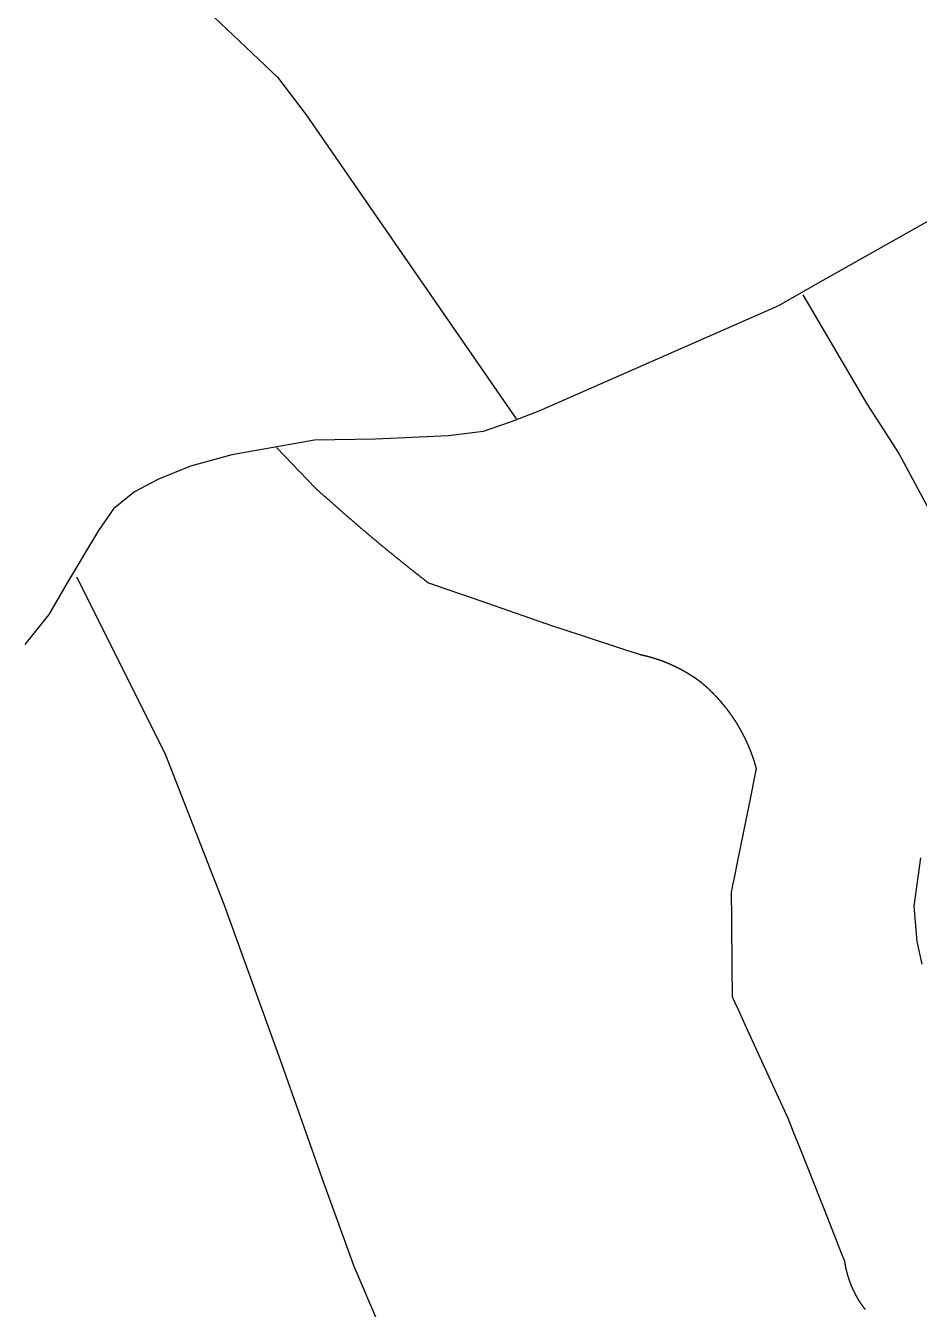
# Model space of a CAD drawing. Header units: millimetres. Extents: x 341926 to 344122, y 7366456 to 7369032.
# Drawn here: x 343120 to 343511, y 7366922 to 7367485 of the extents above; entities that cross this region are included whole.
import ezdxf

# ---------------------------------------------------------------- set-up
doc = ezdxf.new("R2010")
doc.units = ezdxf.units.MM
for name, color, linetype in [('AVENIDA FRANCISCO FINCO - 29_12_20 - V16', 7, 'Continuous'), ('RUA FRANCISCO BERNARDELO - 29_12_20 - V20', 7, 'Continuous'), ('RUA MARIO PAUO  AUTUORI - 29_12_20 - V09', 7, 'Continuous'), ('RUA PADRE BENTO DIAS PACHÊCO - 29_12_20 - V19', 7, 'Continuous'), ('RUA ROSA INEZ BRUNI PINCHIARO - 29_12_20 - V10', 7, 'Continuous')]:
    doc.layers.add(name, color=color, linetype=linetype)

msp = doc.modelspace()

# ---------------------------------------------------------------- linework, layer by layer
at = {"layer": 'AVENIDA FRANCISCO FINCO - 29_12_20 - V16'}
msp.add_lwpolyline([(343682.81, 7367468.39), (343597.49, 7367441), (343553.59, 7367421.07), (343466.28, 7367371.82), (343449.14, 7367362.14), (343344.27, 7367315.88), (343331.78, 7367311.09), (343319.89, 7367307.07), (343304.7, 7367305.06), (343272.73, 7367303.63), (343246.01, 7367303.21), (343209.89, 7367296.79), (343191.81, 7367291.79), (343177.44, 7367285.94), (343167.25, 7367280.6), (343158, 7367273.13), (343151.43, 7367263.61), (343137.76, 7367240.69), (343129.78, 7367226.79), (343119.25, 7367213.66)], dxfattribs=at)
at = {"layer": 'RUA FRANCISCO BERNARDELO - 29_12_20 - V20'}
msp.add_lwpolyline([(343127.34, 7367577.15), (343154.75, 7367551.8), (343162.65, 7367540.83), (343169.03, 7367529.98), (343177.7, 7367516.5), (343182.83, 7367509.73), (343193.79, 7367496.59), (343229.85, 7367462.23), (343242.42, 7367445.79), (343334.32, 7367312.54)], dxfattribs=at)
at = {"layer": 'RUA MARIO PAUO  AUTUORI - 29_12_20 - V09'}
msp.add_lwpolyline([(343229.39, 7367300), (343246.36, 7367282.41), (343246.62, 7367282.13), (343246.69, 7367282.06), (343246.72, 7367282.03), (343246.74, 7367282.01), (343246.74, 7367282.01), (343246.74, 7367282.01), (343246.74, 7367282.01), (343246.75, 7367282), (343246.76, 7367282), (343246.83, 7367281.93), (343246.97, 7367281.8), (343247.12, 7367281.66), (343247.27, 7367281.53), (343247.41, 7367281.4), (343247.56, 7367281.27), (343247.71, 7367281.13), (343247.85, 7367281), (343248, 7367280.87), (343248.14, 7367280.74), (343248.29, 7367280.61), (343248.44, 7367280.47), (343248.58, 7367280.34), (343248.73, 7367280.21), (343248.87, 7367280.08), (343249.02, 7367279.94), (343249.17, 7367279.81), (343249.31, 7367279.68), (343249.46, 7367279.55), (343249.61, 7367279.42), (343249.75, 7367279.28), (343249.9, 7367279.15), (343250.05, 7367279.02), (343250.19, 7367278.89), (343250.34, 7367278.76), (343250.49, 7367278.63), (343250.63, 7367278.49), (343250.78, 7367278.36), (343250.93, 7367278.23), (343251.07, 7367278.1), (343251.22, 7367277.97), (343251.37, 7367277.84), (343251.51, 7367277.7), (343251.66, 7367277.57), (343251.81, 7367277.44), (343251.96, 7367277.31), (343252.1, 7367277.18), (343252.25, 7367277.05), (343252.4, 7367276.92), (343252.54, 7367276.79), (343252.69, 7367276.65), (343252.84, 7367276.52), (343252.99, 7367276.39), (343253.13, 7367276.26), (343253.28, 7367276.13), (343253.43, 7367276), (343253.58, 7367275.87), (343253.72, 7367275.74), (343253.87, 7367275.61), (343254.02, 7367275.48), (343254.16, 7367275.34), (343254.31, 7367275.21), (343254.46, 7367275.08), (343254.61, 7367274.95), (343254.76, 7367274.82), (343254.9, 7367274.69), (343255.05, 7367274.56), (343255.2, 7367274.43), (343255.35, 7367274.3), (343255.49, 7367274.17), (343255.64, 7367274.04), (343255.79, 7367273.91), (343255.94, 7367273.78), (343256.09, 7367273.65), (343256.23, 7367273.52), (343256.38, 7367273.39), (343256.53, 7367273.26), (343256.68, 7367273.12), (343256.83, 7367272.99), (343256.97, 7367272.86), (343257.12, 7367272.73), (343257.27, 7367272.6), (343257.42, 7367272.47), (343257.57, 7367272.34), (343257.71, 7367272.21), (343257.86, 7367272.08), (343258.01, 7367271.95), (343258.16, 7367271.82), (343258.31, 7367271.69), (343258.46, 7367271.56), (343258.6, 7367271.43), (343258.75, 7367271.3), (343258.9, 7367271.18), (343259.05, 7367271.05), (343259.2, 7367270.92), (343259.35, 7367270.79), (343259.5, 7367270.66), (343259.64, 7367270.53), (343259.79, 7367270.4), (343259.94, 7367270.27), (343260.09, 7367270.14), (343260.24, 7367270.01), (343260.39, 7367269.88), (343260.54, 7367269.75), (343260.69, 7367269.62), (343260.84, 7367269.49), (343260.98, 7367269.36), (343261.13, 7367269.23), (343261.28, 7367269.1), (343261.43, 7367268.98), (343261.58, 7367268.85), (343261.73, 7367268.72), (343261.88, 7367268.59), (343262.03, 7367268.46), (343262.18, 7367268.33), (343262.33, 7367268.2), (343262.48, 7367268.07), (343262.62, 7367267.94), (343262.77, 7367267.81), (343262.92, 7367267.69), (343263.07, 7367267.56), (343263.22, 7367267.43), (343263.37, 7367267.3), (343263.52, 7367267.17), (343263.67, 7367267.04), (343263.82, 7367266.91), (343263.97, 7367266.79), (343264.12, 7367266.66), (343264.27, 7367266.53), (343264.42, 7367266.4), (343264.57, 7367266.27), (343264.72, 7367266.14), (343264.87, 7367266.01), (343265.02, 7367265.89), (343265.17, 7367265.76), (343265.32, 7367265.63), (343265.47, 7367265.5), (343265.62, 7367265.37), (343265.77, 7367265.25), (343265.92, 7367265.12), (343266.07, 7367264.99), (343266.22, 7367264.86), (343266.37, 7367264.73), (343266.52, 7367264.61), (343266.67, 7367264.48), (343266.82, 7367264.35), (343266.97, 7367264.22), (343267.12, 7367264.09), (343267.27, 7367263.97), (343267.42, 7367263.84), (343267.57, 7367263.71), (343267.72, 7367263.58), (343267.87, 7367263.46), (343268.02, 7367263.33), (343268.17, 7367263.2), (343268.32, 7367263.07), (343268.47, 7367262.95), (343268.62, 7367262.82), (343268.77, 7367262.69), (343268.92, 7367262.56), (343269.07, 7367262.44), (343269.22, 7367262.31), (343269.37, 7367262.18), (343269.53, 7367262.05), (343269.68, 7367261.93), (343269.83, 7367261.8), (343269.98, 7367261.67), (343270.13, 7367261.55), (343270.28, 7367261.42), (343270.43, 7367261.29), (343270.58, 7367261.16), (343270.73, 7367261.04), (343270.88, 7367260.91), (343271.03, 7367260.78), (343271.18, 7367260.66), (343271.34, 7367260.53), (343271.49, 7367260.4), (343271.64, 7367260.28), (343271.79, 7367260.15), (343271.94, 7367260.02), (343272.09, 7367259.9), (343272.24, 7367259.77), (343272.39, 7367259.64), (343272.55, 7367259.52), (343272.7, 7367259.39), (343272.85, 7367259.26), (343273, 7367259.14), (343273.15, 7367259.01), (343273.3, 7367258.89), (343273.45, 7367258.76), (343273.61, 7367258.63), (343273.76, 7367258.51), (343273.91, 7367258.38), (343274.06, 7367258.25), (343274.21, 7367258.13), (343274.36, 7367258), (343274.52, 7367257.88), (343274.67, 7367257.75), (343274.82, 7367257.62), (343274.97, 7367257.5), (343275.12, 7367257.37), (343275.27, 7367257.25), (343275.43, 7367257.12), (343275.58, 7367257), (343275.73, 7367256.87), (343275.88, 7367256.74), (343276.03, 7367256.62), (343276.19, 7367256.49), (343276.34, 7367256.37), (343276.49, 7367256.24), (343276.64, 7367256.12), (343276.79, 7367255.99), (343276.95, 7367255.87), (343277.1, 7367255.74), (343277.25, 7367255.61), (343277.4, 7367255.49), (343277.56, 7367255.36), (343277.71, 7367255.24), (343277.86, 7367255.11), (343278.01, 7367254.99), (343278.16, 7367254.86), (343278.32, 7367254.74), (343278.47, 7367254.61), (343278.62, 7367254.49), (343278.77, 7367254.36), (343278.93, 7367254.24), (343279.08, 7367254.11), (343279.23, 7367253.99), (343279.39, 7367253.86), (343279.54, 7367253.74), (343279.69, 7367253.61), (343279.84, 7367253.49), (343280, 7367253.36), (343280.15, 7367253.24), (343280.3, 7367253.11), (343280.45, 7367252.99), (343280.61, 7367252.87), (343280.76, 7367252.74), (343280.91, 7367252.62), (343281.07, 7367252.49), (343281.22, 7367252.37), (343281.37, 7367252.24), (343281.53, 7367252.12), (343281.68, 7367251.99), (343281.83, 7367251.87), (343281.98, 7367251.75), (343282.14, 7367251.62), (343282.29, 7367251.5), (343282.44, 7367251.37), (343282.6, 7367251.25), (343282.75, 7367251.13), (343282.9, 7367251), (343283.06, 7367250.88), (343283.21, 7367250.75), (343283.36, 7367250.63), (343283.52, 7367250.51), (343283.67, 7367250.38), (343283.82, 7367250.26), (343283.98, 7367250.13), (343284.13, 7367250.01), (343284.29, 7367249.89), (343284.44, 7367249.76), (343284.59, 7367249.64), (343284.75, 7367249.52), (343284.9, 7367249.39), (343285.05, 7367249.27), (343285.21, 7367249.15), (343285.36, 7367249.02), (343285.52, 7367248.9), (343285.67, 7367248.78), (343285.82, 7367248.65), (343285.98, 7367248.53), (343286.13, 7367248.41), (343286.28, 7367248.28), (343286.44, 7367248.16), (343286.59, 7367248.04), (343286.75, 7367247.91), (343286.9, 7367247.79), (343287.06, 7367247.67), (343287.21, 7367247.54), (343287.36, 7367247.42), (343287.52, 7367247.3), (343287.67, 7367247.18), (343287.83, 7367247.05), (343287.98, 7367246.93), (343288.13, 7367246.81), (343288.29, 7367246.68), (343288.44, 7367246.56), (343288.6, 7367246.44), (343288.75, 7367246.32), (343288.91, 7367246.19), (343289.06, 7367246.07), (343289.22, 7367245.95), (343289.37, 7367245.83), (343289.52, 7367245.7), (343289.68, 7367245.58), (343289.83, 7367245.46), (343289.99, 7367245.34), (343290.14, 7367245.22), (343290.3, 7367245.09), (343290.45, 7367244.97), (343290.61, 7367244.85), (343290.76, 7367244.73), (343290.92, 7367244.6), (343291.07, 7367244.48), (343291.23, 7367244.36), (343291.38, 7367244.24), (343291.54, 7367244.12), (343291.69, 7367243.99), (343291.85, 7367243.87), (343292, 7367243.75), (343292.16, 7367243.63), (343292.31, 7367243.51), (343292.47, 7367243.39), (343292.62, 7367243.26), (343292.78, 7367243.14), (343292.93, 7367243.02), (343293.09, 7367242.9), (343293.24, 7367242.78), (343293.4, 7367242.66), (343293.55, 7367242.53), (343293.71, 7367242.41), (343293.86, 7367242.29), (343294.02, 7367242.17), (343294.18, 7367242.05), (343294.33, 7367241.93), (343294.49, 7367241.81), (343294.64, 7367241.69), (343294.8, 7367241.56), (343294.95, 7367241.44), (343295.11, 7367241.32), (343295.26, 7367241.2), (343295.42, 7367241.08), (343295.58, 7367240.96), (343295.73, 7367240.84), (343295.75, 7367240.82), (343295.76, 7367240.82), (343295.76, 7367240.82), (343295.76, 7367240.82), (343295.77, 7367240.81), (343295.78, 7367240.81), (343295.83, 7367240.79), (343295.93, 7367240.76), (343296.12, 7367240.69), (343296.89, 7367240.42), (343303.08, 7367238.27), (343315.47, 7367233.96), (343340.23, 7367225.35), (343343.33, 7367224.27), (343344.88, 7367223.73), (343345.65, 7367223.46), (343346.04, 7367223.33), (343346.23, 7367223.26), (343346.33, 7367223.23), (343346.37, 7367223.21), (343346.4, 7367223.2), (343346.41, 7367223.2), (343346.42, 7367223.19), (343346.42, 7367223.19), (343346.42, 7367223.19), (343346.42, 7367223.19), (343346.42, 7367223.19), (343351.6, 7367221.49), (343361.97, 7367218.09), (343382.69, 7367211.29), (343387.87, 7367209.59), (343388.52, 7367209.38), (343388.68, 7367209.33), (343388.76, 7367209.3), (343388.8, 7367209.29), (343388.81, 7367209.28), (343388.82, 7367209.28), (343388.82, 7367209.28), (343388.82, 7367209.28), (343388.82, 7367209.28), (343388.83, 7367209.28), (343388.86, 7367209.27), (343388.92, 7367209.26), (343388.98, 7367209.25), (343389.05, 7367209.23), (343389.11, 7367209.22), (343389.17, 7367209.21), (343389.23, 7367209.19), (343389.29, 7367209.18), (343389.35, 7367209.17), (343389.41, 7367209.15), (343389.47, 7367209.14), (343389.54, 7367209.13), (343389.6, 7367209.11), (343389.66, 7367209.1), (343389.72, 7367209.09), (343389.78, 7367209.07), (343389.84, 7367209.06), (343389.9, 7367209.04), (343389.97, 7367209.03), (343390.03, 7367209.02), (343390.09, 7367209), (343390.15, 7367208.99), (343390.21, 7367208.97), (343390.27, 7367208.96), (343390.33, 7367208.95), (343390.39, 7367208.93), (343390.46, 7367208.92), (343390.52, 7367208.9), (343390.58, 7367208.89), (343390.64, 7367208.87), (343390.7, 7367208.86), (343390.76, 7367208.84), (343390.82, 7367208.83), (343390.88, 7367208.81), (343390.94, 7367208.8), (343391.01, 7367208.78), (343391.07, 7367208.77), (343391.13, 7367208.75), (343391.19, 7367208.74), (343391.25, 7367208.72), (343391.31, 7367208.71), (343391.37, 7367208.69), (343391.43, 7367208.68), (343391.49, 7367208.66), (343391.56, 7367208.65), (343391.62, 7367208.63), (343391.68, 7367208.62), (343391.74, 7367208.6), (343391.8, 7367208.58), (343391.86, 7367208.57), (343391.92, 7367208.55), (343391.98, 7367208.54), (343392.04, 7367208.52), (343392.11, 7367208.5), (343392.17, 7367208.49), (343392.23, 7367208.47), (343392.29, 7367208.46), (343392.35, 7367208.44), (343392.41, 7367208.42), (343392.47, 7367208.41), (343392.53, 7367208.39), (343392.59, 7367208.37), (343392.65, 7367208.36), (343392.71, 7367208.34), (343392.78, 7367208.32), (343392.84, 7367208.31), (343392.9, 7367208.29), (343392.96, 7367208.27), (343393.02, 7367208.26), (343393.08, 7367208.24), (343393.14, 7367208.22), (343393.2, 7367208.21), (343393.26, 7367208.19), (343393.32, 7367208.17), (343393.38, 7367208.15), (343393.44, 7367208.14), (343393.5, 7367208.12), (343393.57, 7367208.1), (343393.63, 7367208.08), (343393.69, 7367208.07), (343393.75, 7367208.05), (343393.81, 7367208.03), (343393.87, 7367208.01), (343393.93, 7367208), (343393.99, 7367207.98), (343394.05, 7367207.96), (343394.11, 7367207.94), (343394.17, 7367207.92), (343394.23, 7367207.91), (343394.29, 7367207.89), (343394.35, 7367207.87), (343394.41, 7367207.85), (343394.47, 7367207.83), (343394.54, 7367207.81), (343394.6, 7367207.8), (343394.66, 7367207.78), (343394.72, 7367207.76), (343394.78, 7367207.74), (343394.84, 7367207.72), (343394.9, 7367207.7), (343394.96, 7367207.68), (343395.02, 7367207.66), (343395.08, 7367207.65), (343395.14, 7367207.63), (343395.2, 7367207.61), (343395.26, 7367207.59), (343395.32, 7367207.57), (343395.38, 7367207.55), (343395.44, 7367207.53), (343395.5, 7367207.51), (343395.56, 7367207.49), (343395.62, 7367207.47), (343395.68, 7367207.45), (343395.74, 7367207.43), (343395.8, 7367207.41), (343395.86, 7367207.39), (343395.92, 7367207.37), (343395.98, 7367207.35), (343396.04, 7367207.33), (343396.1, 7367207.31), (343396.16, 7367207.29), (343396.22, 7367207.27), (343396.28, 7367207.25), (343396.34, 7367207.23), (343396.4, 7367207.21), (343396.46, 7367207.19), (343396.52, 7367207.17), (343396.58, 7367207.15), (343396.64, 7367207.13), (343396.7, 7367207.11), (343396.76, 7367207.09), (343396.82, 7367207.07), (343396.88, 7367207.05), (343396.94, 7367207.03), (343397, 7367207.01), (343397.06, 7367206.99), (343397.12, 7367206.97), (343397.18, 7367206.95), (343397.24, 7367206.92), (343397.3, 7367206.9), (343397.36, 7367206.88), (343397.42, 7367206.86), (343397.48, 7367206.84), (343397.54, 7367206.82), (343397.6, 7367206.8), (343397.66, 7367206.78), (343397.72, 7367206.75), (343397.78, 7367206.73), (343397.84, 7367206.71), (343397.9, 7367206.69), (343397.96, 7367206.67), (343398.02, 7367206.65), (343398.08, 7367206.62), (343398.14, 7367206.6), (343398.2, 7367206.58), (343398.26, 7367206.56), (343398.32, 7367206.54), (343398.37, 7367206.51), (343398.43, 7367206.49), (343398.49, 7367206.47), (343398.55, 7367206.45), (343398.61, 7367206.42), (343398.67, 7367206.4), (343398.73, 7367206.38), (343398.79, 7367206.36), (343398.85, 7367206.33), (343398.91, 7367206.31), (343398.97, 7367206.29), (343399.03, 7367206.27), (343399.09, 7367206.24), (343399.15, 7367206.22), (343399.2, 7367206.2), (343399.26, 7367206.17), (343399.32, 7367206.15), (343399.38, 7367206.13), (343399.44, 7367206.1), (343399.5, 7367206.08), (343399.56, 7367206.06), (343399.62, 7367206.03), (343399.68, 7367206.01), (343399.74, 7367205.99), (343399.8, 7367205.96), (343399.85, 7367205.94), (343399.91, 7367205.92), (343399.97, 7367205.89), (343400.03, 7367205.87), (343400.09, 7367205.85), (343400.15, 7367205.82), (343400.21, 7367205.8), (343400.27, 7367205.77), (343400.33, 7367205.75), (343400.38, 7367205.73), (343400.44, 7367205.7), (343400.5, 7367205.68), (343400.56, 7367205.65), (343400.62, 7367205.63), (343400.68, 7367205.6), (343400.74, 7367205.58), (343400.79, 7367205.56), (343400.85, 7367205.53), (343400.91, 7367205.51), (343400.97, 7367205.48), (343401.03, 7367205.46), (343401.09, 7367205.43), (343401.15, 7367205.41), (343401.2, 7367205.38), (343401.26, 7367205.36), (343401.32, 7367205.33), (343401.38, 7367205.31), (343401.44, 7367205.28), (343401.5, 7367205.26), (343401.55, 7367205.23), (343401.61, 7367205.21), (343401.67, 7367205.18), (343401.73, 7367205.16), (343401.79, 7367205.13), (343401.85, 7367205.11), (343401.9, 7367205.08), (343401.96, 7367205.05), (343402.02, 7367205.03), (343402.08, 7367205), (343402.14, 7367204.98), (343402.19, 7367204.95), (343402.25, 7367204.93), (343402.31, 7367204.9), (343402.37, 7367204.87), (343402.43, 7367204.85), (343402.48, 7367204.82), (343402.54, 7367204.8), (343402.6, 7367204.77), (343402.66, 7367204.74), (343402.71, 7367204.72), (343402.77, 7367204.69), (343402.83, 7367204.66), (343402.89, 7367204.64), (343402.95, 7367204.61), (343403, 7367204.58), (343403.06, 7367204.56), (343403.12, 7367204.53), (343403.18, 7367204.5), (343403.23, 7367204.48), (343403.29, 7367204.45), (343403.35, 7367204.42), (343403.41, 7367204.4), (343403.46, 7367204.37), (343403.52, 7367204.34), (343403.58, 7367204.31), (343403.64, 7367204.29), (343403.69, 7367204.26), (343403.75, 7367204.23), (343403.81, 7367204.21), (343403.87, 7367204.18), (343403.92, 7367204.15), (343403.98, 7367204.12), (343404.04, 7367204.1), (343404.09, 7367204.07), (343404.15, 7367204.04), (343404.21, 7367204.01), (343404.27, 7367203.98), (343404.32, 7367203.96), (343404.38, 7367203.93), (343404.44, 7367203.9), (343404.49, 7367203.87), (343404.55, 7367203.84), (343404.61, 7367203.82), (343404.66, 7367203.79), (343404.72, 7367203.76), (343404.78, 7367203.73), (343404.84, 7367203.7), (343404.89, 7367203.67), (343404.95, 7367203.65), (343405.01, 7367203.62), (343405.06, 7367203.59), (343405.12, 7367203.56), (343405.18, 7367203.53), (343405.23, 7367203.5), (343405.29, 7367203.47), (343405.35, 7367203.45), (343405.4, 7367203.42), (343405.46, 7367203.39), (343405.51, 7367203.36), (343405.57, 7367203.33), (343405.63, 7367203.3), (343405.68, 7367203.27), (343405.74, 7367203.24), (343405.8, 7367203.21), (343405.85, 7367203.18), (343405.91, 7367203.15), (343405.97, 7367203.12), (343406.02, 7367203.1), (343406.08, 7367203.07), (343406.13, 7367203.04), (343406.19, 7367203.01), (343406.25, 7367202.98), (343406.3, 7367202.95), (343406.36, 7367202.92), (343406.41, 7367202.89), (343406.47, 7367202.86), (343406.53, 7367202.83), (343406.58, 7367202.8), (343406.64, 7367202.77), (343406.69, 7367202.74), (343406.75, 7367202.71), (343406.81, 7367202.68), (343406.86, 7367202.65), (343406.92, 7367202.62), (343406.97, 7367202.59), (343407.03, 7367202.56), (343407.08, 7367202.52), (343407.14, 7367202.49), (343407.19, 7367202.46), (343407.25, 7367202.43), (343407.31, 7367202.4), (343407.36, 7367202.37), (343407.42, 7367202.34), (343407.47, 7367202.31), (343407.53, 7367202.28), (343407.58, 7367202.25), (343407.64, 7367202.22), (343407.69, 7367202.19), (343407.75, 7367202.15), (343407.8, 7367202.12), (343407.86, 7367202.09), (343407.91, 7367202.06), (343407.97, 7367202.03), (343408.02, 7367202), (343408.08, 7367201.97), (343408.13, 7367201.94), (343408.19, 7367201.9), (343408.24, 7367201.87), (343408.3, 7367201.84), (343408.35, 7367201.81), (343408.41, 7367201.78), (343408.46, 7367201.75), (343408.52, 7367201.71), (343408.57, 7367201.68), (343408.63, 7367201.65), (343408.68, 7367201.62), (343408.74, 7367201.59), (343408.79, 7367201.55), (343408.85, 7367201.52), (343408.9, 7367201.49), (343408.96, 7367201.46), (343409.01, 7367201.43), (343409.07, 7367201.39), (343409.12, 7367201.36), (343409.17, 7367201.33), (343409.23, 7367201.3), (343409.28, 7367201.26), (343409.34, 7367201.23), (343409.39, 7367201.2), (343409.45, 7367201.17), (343409.5, 7367201.13), (343409.55, 7367201.1), (343409.61, 7367201.07), (343409.66, 7367201.03), (343409.72, 7367201), (343409.77, 7367200.97), (343409.82, 7367200.93), (343409.88, 7367200.9), (343409.93, 7367200.87), (343409.99, 7367200.84), (343410.04, 7367200.8), (343410.09, 7367200.77), (343410.15, 7367200.74), (343410.2, 7367200.7), (343410.25, 7367200.67), (343410.31, 7367200.64), (343410.36, 7367200.6), (343410.42, 7367200.57), (343410.47, 7367200.53), (343410.52, 7367200.5), (343410.58, 7367200.47), (343410.63, 7367200.43), (343410.68, 7367200.4), (343410.74, 7367200.37), (343410.79, 7367200.33), (343410.84, 7367200.3), (343410.9, 7367200.26), (343410.95, 7367200.23), (343411, 7367200.2), (343411.06, 7367200.16), (343411.11, 7367200.13), (343411.16, 7367200.09), (343411.21, 7367200.06), (343411.27, 7367200.02), (343411.32, 7367199.99), (343411.37, 7367199.96), (343411.43, 7367199.92), (343411.48, 7367199.89), (343411.53, 7367199.85), (343411.59, 7367199.82), (343411.64, 7367199.78), (343411.69, 7367199.75), (343411.74, 7367199.71), (343411.8, 7367199.68), (343411.85, 7367199.64), (343411.9, 7367199.61), (343411.95, 7367199.57), (343412.01, 7367199.54), (343412.06, 7367199.5), (343412.11, 7367199.47), (343412.16, 7367199.43), (343412.22, 7367199.4), (343412.27, 7367199.36), (343412.32, 7367199.33), (343412.37, 7367199.29), (343412.43, 7367199.26), (343412.48, 7367199.22), (343412.53, 7367199.19), (343412.58, 7367199.15), (343412.63, 7367199.11), (343412.69, 7367199.08), (343412.74, 7367199.04), (343412.79, 7367199.01), (343412.84, 7367198.97), (343412.89, 7367198.94), (343412.94, 7367198.9), (343413, 7367198.86), (343413.05, 7367198.83), (343413.1, 7367198.79), (343413.15, 7367198.76), (343413.2, 7367198.72), (343413.26, 7367198.68), (343413.31, 7367198.65), (343413.36, 7367198.61), (343413.41, 7367198.58), (343413.46, 7367198.54), (343413.51, 7367198.5), (343413.56, 7367198.47), (343413.62, 7367198.43), (343413.67, 7367198.39), (343413.72, 7367198.36), (343413.77, 7367198.32), (343413.82, 7367198.28), (343413.87, 7367198.25), (343413.92, 7367198.21), (343413.97, 7367198.17), (343414.02, 7367198.14), (343414.08, 7367198.1), (343414.13, 7367198.06), (343414.18, 7367198.03), (343414.23, 7367197.99), (343414.28, 7367197.95), (343414.33, 7367197.91), (343414.38, 7367197.88), (343414.43, 7367197.84), (343414.48, 7367197.8), (343414.53, 7367197.77), (343414.58, 7367197.73), (343414.63, 7367197.69), (343414.68, 7367197.65), (343414.73, 7367197.62), (343414.78, 7367197.58), (343414.83, 7367197.54), (343414.88, 7367197.5), (343414.94, 7367197.47), (343414.99, 7367197.43), (343415.04, 7367197.39), (343415.09, 7367197.35), (343415.14, 7367197.32), (343415.19, 7367197.28), (343415.24, 7367197.24), (343415.24, 7367197.24), (343415.24, 7367197.24), (343415.24, 7367197.24), (343415.24, 7367197.23), (343415.25, 7367197.23), (343415.26, 7367197.22), (343415.29, 7367197.19), (343415.34, 7367197.15), (343415.4, 7367197.1), (343415.45, 7367197.06), (343415.51, 7367197.01), (343415.56, 7367196.97), (343415.61, 7367196.92), (343415.67, 7367196.87), (343415.72, 7367196.83), (343415.77, 7367196.78), (343415.83, 7367196.74), (343415.88, 7367196.69), (343415.94, 7367196.65), (343415.99, 7367196.6), (343416.04, 7367196.55), (343416.1, 7367196.51), (343416.15, 7367196.46), (343416.2, 7367196.41), (343416.26, 7367196.37), (343416.31, 7367196.32), (343416.36, 7367196.27), (343416.42, 7367196.23), (343416.47, 7367196.18), (343416.52, 7367196.14), (343416.58, 7367196.09), (343416.63, 7367196.04), (343416.68, 7367195.99), (343416.73, 7367195.95), (343416.79, 7367195.9), (343416.84, 7367195.85), (343416.89, 7367195.81), (343416.95, 7367195.76), (343417, 7367195.71), (343417.05, 7367195.67), (343417.1, 7367195.62), (343417.16, 7367195.57), (343417.21, 7367195.52), (343417.26, 7367195.48), (343417.32, 7367195.43), (343417.37, 7367195.38), (343417.42, 7367195.33), (343417.47, 7367195.29), (343417.53, 7367195.24), (343417.58, 7367195.19), (343417.63, 7367195.14), (343417.68, 7367195.09), (343417.73, 7367195.05), (343417.79, 7367195), (343417.84, 7367194.95), (343417.89, 7367194.9), (343417.94, 7367194.85), (343418, 7367194.81), (343418.05, 7367194.76), (343418.1, 7367194.71), (343418.15, 7367194.66), (343418.2, 7367194.61), (343418.26, 7367194.56), (343418.31, 7367194.52), (343418.36, 7367194.47), (343418.41, 7367194.42), (343418.46, 7367194.37), (343418.51, 7367194.32), (343418.57, 7367194.27), (343418.62, 7367194.22), (343418.67, 7367194.17), (343418.72, 7367194.13), (343418.77, 7367194.08), (343418.82, 7367194.03), (343418.88, 7367193.98), (343418.93, 7367193.93), (343418.98, 7367193.88), (343419.03, 7367193.83), (343419.08, 7367193.78), (343419.13, 7367193.73), (343419.18, 7367193.68), (343419.23, 7367193.63), (343419.29, 7367193.58), (343419.34, 7367193.53), (343419.39, 7367193.48), (343419.44, 7367193.43), (343419.49, 7367193.38), (343419.54, 7367193.33), (343419.59, 7367193.28), (343419.64, 7367193.23), (343419.69, 7367193.18), (343419.74, 7367193.13), (343419.79, 7367193.08), (343419.84, 7367193.03), (343419.9, 7367192.98), (343419.95, 7367192.93), (343420, 7367192.88), (343420.05, 7367192.83), (343420.1, 7367192.78), (343420.15, 7367192.73), (343420.2, 7367192.68), (343420.25, 7367192.63), (343420.3, 7367192.58), (343420.35, 7367192.53), (343420.4, 7367192.48), (343420.45, 7367192.43), (343420.5, 7367192.38), (343420.55, 7367192.33), (343420.6, 7367192.27), (343420.65, 7367192.22), (343420.7, 7367192.17), (343420.75, 7367192.12), (343420.8, 7367192.07), (343420.85, 7367192.02), (343420.9, 7367191.97), (343420.95, 7367191.92), (343421, 7367191.86), (343421.05, 7367191.81), (343421.1, 7367191.76), (343421.15, 7367191.71), (343421.2, 7367191.66), (343421.25, 7367191.61), (343421.29, 7367191.56), (343421.34, 7367191.5), (343421.39, 7367191.45), (343421.44, 7367191.4), (343421.49, 7367191.35), (343421.54, 7367191.3), (343421.59, 7367191.24), (343421.64, 7367191.19), (343421.69, 7367191.14), (343421.74, 7367191.09), (343421.79, 7367191.04), (343421.84, 7367190.98), (343421.88, 7367190.93), (343421.93, 7367190.88), (343421.98, 7367190.83), (343422.03, 7367190.77), (343422.08, 7367190.72), (343422.13, 7367190.67), (343422.18, 7367190.62), (343422.22, 7367190.56), (343422.27, 7367190.51), (343422.32, 7367190.46), (343422.37, 7367190.4), (343422.42, 7367190.35), (343422.47, 7367190.3), (343422.51, 7367190.25), (343422.56, 7367190.19), (343422.61, 7367190.14), (343422.66, 7367190.09), (343422.71, 7367190.03), (343422.76, 7367189.98), (343422.8, 7367189.93), (343422.85, 7367189.87), (343422.9, 7367189.82), (343422.95, 7367189.77), (343422.99, 7367189.71), (343423.04, 7367189.66), (343423.09, 7367189.61), (343423.14, 7367189.55), (343423.18, 7367189.5), (343423.23, 7367189.45), (343423.28, 7367189.39), (343423.33, 7367189.34), (343423.37, 7367189.28), (343423.42, 7367189.23), (343423.47, 7367189.18), (343423.52, 7367189.12), (343423.56, 7367189.07), (343423.61, 7367189.01), (343423.66, 7367188.96), (343423.71, 7367188.91), (343423.75, 7367188.85), (343423.8, 7367188.8), (343423.85, 7367188.74), (343423.89, 7367188.69), (343423.94, 7367188.63), (343423.99, 7367188.58), (343424.03, 7367188.52), (343424.08, 7367188.47), (343424.13, 7367188.41), (343424.17, 7367188.36), (343424.22, 7367188.31), (343424.27, 7367188.25), (343424.31, 7367188.2), (343424.36, 7367188.14), (343424.4, 7367188.09), (343424.45, 7367188.03), (343424.5, 7367187.98), (343424.54, 7367187.92), (343424.59, 7367187.87), (343424.64, 7367187.81), (343424.68, 7367187.76), (343424.73, 7367187.7), (343424.77, 7367187.64), (343424.82, 7367187.59), (343424.87, 7367187.53), (343424.91, 7367187.48), (343424.96, 7367187.42), (343425, 7367187.37), (343425.05, 7367187.31), (343425.09, 7367187.26), (343425.14, 7367187.2), (343425.18, 7367187.14), (343425.23, 7367187.09), (343425.28, 7367187.03), (343425.32, 7367186.98), (343425.37, 7367186.92), (343425.41, 7367186.86), (343425.46, 7367186.81), (343425.5, 7367186.75), (343425.55, 7367186.7), (343425.59, 7367186.64), (343425.64, 7367186.58), (343425.68, 7367186.53), (343425.73, 7367186.47), (343425.77, 7367186.42), (343425.82, 7367186.36), (343425.86, 7367186.3), (343425.9, 7367186.25), (343425.95, 7367186.19), (343425.99, 7367186.13), (343426.04, 7367186.08), (343426.08, 7367186.02), (343426.13, 7367185.96), (343426.17, 7367185.91), (343426.22, 7367185.85), (343426.26, 7367185.79), (343426.3, 7367185.74), (343426.35, 7367185.68), (343426.39, 7367185.62), (343426.44, 7367185.56), (343426.48, 7367185.51), (343426.52, 7367185.45), (343426.57, 7367185.39), (343426.61, 7367185.34), (343426.66, 7367185.28), (343426.7, 7367185.22), (343426.74, 7367185.16), (343426.79, 7367185.11), (343426.83, 7367185.05), (343426.87, 7367184.99), (343426.92, 7367184.93), (343426.96, 7367184.88), (343427, 7367184.82), (343427.05, 7367184.76), (343427.09, 7367184.7), (343427.13, 7367184.65), (343427.18, 7367184.59), (343427.22, 7367184.53), (343427.26, 7367184.47), (343427.3, 7367184.41), (343427.35, 7367184.36), (343427.39, 7367184.3), (343427.43, 7367184.24), (343427.48, 7367184.18), (343427.52, 7367184.12), (343427.56, 7367184.07), (343427.6, 7367184.01), (343427.65, 7367183.95), (343427.69, 7367183.89), (343427.73, 7367183.83), (343427.77, 7367183.77), (343427.82, 7367183.72), (343427.86, 7367183.66), (343427.9, 7367183.6), (343427.94, 7367183.54), (343427.98, 7367183.48), (343428.03, 7367183.42), (343428.07, 7367183.36), (343428.11, 7367183.31), (343428.15, 7367183.25), (343428.19, 7367183.19), (343428.24, 7367183.13), (343428.28, 7367183.07), (343428.32, 7367183.01), (343428.36, 7367182.95), (343428.4, 7367182.89), (343428.44, 7367182.83), (343428.48, 7367182.78), (343428.53, 7367182.72), (343428.57, 7367182.66), (343428.61, 7367182.6), (343428.65, 7367182.54), (343428.69, 7367182.48), (343428.73, 7367182.42), (343428.77, 7367182.36), (343428.81, 7367182.3), (343428.85, 7367182.24), (343428.9, 7367182.18), (343428.94, 7367182.12), (343428.98, 7367182.06), (343429.02, 7367182), (343429.06, 7367181.94), (343429.1, 7367181.88), (343429.14, 7367181.82), (343429.18, 7367181.76), (343429.22, 7367181.71), (343429.26, 7367181.65), (343429.3, 7367181.59), (343429.34, 7367181.53), (343429.38, 7367181.47), (343429.42, 7367181.41), (343429.46, 7367181.35), (343429.5, 7367181.29), (343429.54, 7367181.23), (343429.58, 7367181.16), (343429.62, 7367181.1), (343429.66, 7367181.04), (343429.7, 7367180.98), (343429.74, 7367180.92), (343429.78, 7367180.86), (343429.82, 7367180.8), (343429.86, 7367180.74), (343429.9, 7367180.68), (343429.94, 7367180.62), (343429.98, 7367180.56), (343430.02, 7367180.5), (343430.05, 7367180.44), (343430.09, 7367180.38), (343430.13, 7367180.32), (343430.17, 7367180.26), (343430.21, 7367180.2), (343430.25, 7367180.14), (343430.29, 7367180.08), (343430.33, 7367180.01), (343430.37, 7367179.95), (343430.4, 7367179.89), (343430.44, 7367179.83), (343430.48, 7367179.77), (343430.52, 7367179.71), (343430.56, 7367179.65), (343430.6, 7367179.59), (343430.63, 7367179.53), (343430.67, 7367179.46), (343430.71, 7367179.4), (343430.75, 7367179.34), (343430.79, 7367179.28), (343430.83, 7367179.22), (343430.86, 7367179.16), (343430.9, 7367179.1), (343430.94, 7367179.04), (343430.98, 7367178.97), (343431.01, 7367178.91), (343431.05, 7367178.85), (343431.09, 7367178.79), (343431.13, 7367178.73), (343431.16, 7367178.67), (343431.2, 7367178.6), (343431.24, 7367178.54), (343431.28, 7367178.48), (343431.31, 7367178.42), (343431.35, 7367178.36), (343431.39, 7367178.29), (343431.42, 7367178.23), (343431.46, 7367178.17), (343431.5, 7367178.11), (343431.54, 7367178.05), (343431.57, 7367177.98), (343431.61, 7367177.92), (343431.65, 7367177.86), (343431.68, 7367177.8), (343431.72, 7367177.74), (343431.76, 7367177.67), (343431.79, 7367177.61), (343431.83, 7367177.55), (343431.86, 7367177.49), (343431.9, 7367177.42), (343431.94, 7367177.36), (343431.97, 7367177.3), (343432.01, 7367177.24), (343432.04, 7367177.17), (343432.08, 7367177.11), (343432.12, 7367177.05), (343432.15, 7367176.99), (343432.19, 7367176.92), (343432.22, 7367176.86), (343432.26, 7367176.8), (343432.3, 7367176.74), (343432.33, 7367176.67), (343432.37, 7367176.61), (343432.4, 7367176.55), (343432.44, 7367176.48), (343432.47, 7367176.42), (343432.51, 7367176.36), (343432.54, 7367176.3), (343432.58, 7367176.23), (343432.61, 7367176.17), (343432.65, 7367176.11), (343432.68, 7367176.04), (343432.72, 7367175.98), (343432.75, 7367175.92), (343432.79, 7367175.85), (343432.82, 7367175.79), (343432.86, 7367175.73), (343432.89, 7367175.66), (343432.92, 7367175.6), (343432.96, 7367175.54), (343432.99, 7367175.47), (343433.03, 7367175.41), (343433.06, 7367175.35), (343433.1, 7367175.28), (343433.13, 7367175.22), (343433.16, 7367175.16), (343433.2, 7367175.09), (343433.23, 7367175.03), (343433.27, 7367174.97), (343433.3, 7367174.9), (343433.33, 7367174.84), (343433.37, 7367174.78), (343433.4, 7367174.71), (343433.43, 7367174.65), (343433.47, 7367174.58), (343433.5, 7367174.52), (343433.53, 7367174.46), (343433.57, 7367174.39), (343433.6, 7367174.33), (343433.63, 7367174.26), (343433.67, 7367174.2), (343433.7, 7367174.14), (343433.73, 7367174.07), (343433.77, 7367174.01), (343433.8, 7367173.94), (343433.83, 7367173.88), (343433.86, 7367173.82), (343433.9, 7367173.75), (343433.93, 7367173.69), (343433.96, 7367173.62), (343433.99, 7367173.56), (343434.03, 7367173.49), (343434.06, 7367173.43), (343434.09, 7367173.37), (343434.12, 7367173.3), (343434.16, 7367173.24), (343434.19, 7367173.17), (343434.22, 7367173.11), (343434.25, 7367173.04), (343434.28, 7367172.98), (343434.32, 7367172.91), (343434.35, 7367172.85), (343434.38, 7367172.79), (343434.41, 7367172.72), (343434.44, 7367172.66), (343434.47, 7367172.59), (343434.51, 7367172.53), (343434.54, 7367172.46), (343434.57, 7367172.4), (343434.6, 7367172.33), (343434.63, 7367172.27), (343434.66, 7367172.2), (343434.69, 7367172.14), (343434.72, 7367172.07), (343434.75, 7367172.01), (343434.79, 7367171.94), (343434.82, 7367171.88), (343434.85, 7367171.81), (343434.88, 7367171.75), (343434.91, 7367171.68), (343434.94, 7367171.62), (343434.97, 7367171.55), (343435, 7367171.49), (343435.03, 7367171.42), (343435.06, 7367171.36), (343435.09, 7367171.29), (343435.12, 7367171.23), (343435.15, 7367171.16), (343435.18, 7367171.1), (343435.21, 7367171.03), (343435.24, 7367170.97), (343435.27, 7367170.9), (343435.3, 7367170.84), (343435.33, 7367170.77), (343435.36, 7367170.7), (343435.39, 7367170.64), (343435.42, 7367170.57), (343435.45, 7367170.51), (343435.48, 7367170.44), (343435.51, 7367170.38), (343435.54, 7367170.31), (343435.57, 7367170.25), (343435.59, 7367170.18), (343435.62, 7367170.12), (343435.65, 7367170.05), (343435.68, 7367169.98), (343435.71, 7367169.92), (343435.74, 7367169.85), (343435.77, 7367169.79), (343435.8, 7367169.72), (343435.83, 7367169.66), (343435.85, 7367169.59), (343435.88, 7367169.52), (343435.91, 7367169.46), (343435.94, 7367169.39), (343435.97, 7367169.33), (343436, 7367169.26), (343436.02, 7367169.19), (343436.05, 7367169.13), (343436.08, 7367169.06), (343436.11, 7367169), (343436.14, 7367168.93), (343436.16, 7367168.86), (343436.19, 7367168.8), (343436.22, 7367168.73), (343436.25, 7367168.67), (343436.27, 7367168.6), (343436.3, 7367168.53), (343436.33, 7367168.47), (343436.36, 7367168.4), (343436.38, 7367168.33), (343436.41, 7367168.27), (343436.44, 7367168.2), (343436.46, 7367168.14), (343436.49, 7367168.07), (343436.52, 7367168), (343436.55, 7367167.94), (343436.57, 7367167.87), (343436.6, 7367167.8), (343436.63, 7367167.74), (343436.65, 7367167.67), (343436.68, 7367167.61), (343436.71, 7367167.54), (343436.73, 7367167.47), (343436.76, 7367167.41), (343436.78, 7367167.34), (343436.81, 7367167.27), (343436.84, 7367167.21), (343436.86, 7367167.14), (343436.89, 7367167.07), (343436.92, 7367167.01), (343436.94, 7367166.94), (343436.97, 7367166.87), (343436.99, 7367166.81), (343437.02, 7367166.74), (343437.04, 7367166.67), (343437.07, 7367166.61), (343437.1, 7367166.54), (343437.12, 7367166.47), (343437.15, 7367166.41), (343437.17, 7367166.34), (343437.2, 7367166.27), (343437.22, 7367166.21), (343437.25, 7367166.14), (343437.27, 7367166.07), (343437.3, 7367166.01), (343437.32, 7367165.94), (343437.35, 7367165.87), (343437.37, 7367165.8), (343437.4, 7367165.74), (343437.42, 7367165.67), (343437.45, 7367165.6), (343437.47, 7367165.54), (343437.49, 7367165.47), (343437.52, 7367165.4), (343437.54, 7367165.34), (343437.57, 7367165.27), (343437.59, 7367165.2), (343437.62, 7367165.13), (343437.64, 7367165.07), (343437.66, 7367165), (343437.69, 7367164.93), (343437.71, 7367164.87), (343437.74, 7367164.8), (343437.76, 7367164.73), (343437.78, 7367164.66), (343437.81, 7367164.6), (343437.83, 7367164.53), (343437.85, 7367164.46), (343437.88, 7367164.4), (343437.9, 7367164.33), (343437.92, 7367164.26), (343437.95, 7367164.19), (343437.97, 7367164.13), (343437.99, 7367164.06), (343438.02, 7367163.99), (343438.04, 7367163.92), (343438.06, 7367163.86), (343438.08, 7367163.79), (343438.11, 7367163.72), (343438.13, 7367163.66), (343438.15, 7367163.59), (343438.18, 7367163.52), (343438.2, 7367163.45), (343438.22, 7367163.39), (343438.24, 7367163.32), (343438.26, 7367163.25), (343438.29, 7367163.18), (343438.31, 7367163.12), (343438.33, 7367163.05), (343438.35, 7367162.98), (343438.38, 7367162.91), (343438.4, 7367162.85), (343438.42, 7367162.78), (343438.44, 7367162.71), (343438.46, 7367162.64), (343438.48, 7367162.58), (343438.51, 7367162.51), (343438.53, 7367162.44), (343438.55, 7367162.37), (343438.57, 7367162.3), (343438.59, 7367162.24), (343438.61, 7367162.17), (343438.63, 7367162.1), (343438.65, 7367162.03), (343438.68, 7367161.97), (343438.7, 7367161.9), (343438.72, 7367161.83), (343438.74, 7367161.76), (343438.76, 7367161.7), (343438.78, 7367161.63), (343438.8, 7367161.56), (343438.82, 7367161.49), (343438.84, 7367161.42), (343438.86, 7367161.36), (343438.88, 7367161.29), (343438.9, 7367161.22), (343438.92, 7367161.15), (343438.94, 7367161.08), (343438.96, 7367161.02), (343438.98, 7367160.95), (343439, 7367160.88), (343439.02, 7367160.81), (343439.04, 7367160.75), (343439.06, 7367160.68), (343439.08, 7367160.61), (343439.1, 7367160.54), (343439.12, 7367160.47), (343439.14, 7367160.41), (343439.16, 7367160.34), (343439.18, 7367160.27), (343439.2, 7367160.2), (343439.22, 7367160.13), (343439.24, 7367160.07), (343439.26, 7367160), (343439.27, 7367159.93), (343439.29, 7367159.86), (343439.31, 7367159.79), (343439.33, 7367159.73), (343439.35, 7367159.66), (343439.37, 7367159.59), (343439.39, 7367159.52), (343439.41, 7367159.45), (343439.42, 7367159.39), (343439.44, 7367159.32), (343439.45, 7367159.3), (343439.45, 7367159.3), (343439.45, 7367159.3), (343439.45, 7367159.3), (343439.45, 7367159.29), (343439.44, 7367159.29), (343439.44, 7367159.26), (343439.43, 7367159.21), (343439.41, 7367159.11), (343439.32, 7367158.69), (343439.16, 7367157.87), (343436.48, 7367144.63), (343431.14, 7367118.15), (343429.8, 7367111.53), (343429.13, 7367108.22), (343428.8, 7367106.57), (343428.63, 7367105.74), (343428.55, 7367105.33), (343428.53, 7367105.22), (343428.52, 7367105.17), (343428.51, 7367105.14), (343428.51, 7367105.14), (343428.51, 7367105.14), (343428.51, 7367105.14), (343428.51, 7367105.14), (343428.51, 7367105.13), (343428.51, 7367105.12), (343428.51, 7367104.95), (343428.61, 7367093.79), (343428.8, 7367071.47), (343428.89, 7367060.31), (343428.9, 7367059.62), (343428.9, 7367059.53), (343428.9, 7367059.51), (343428.9, 7367059.5), (343428.9, 7367059.49), (343428.9, 7367059.49), (343428.9, 7367059.49), (343428.9, 7367059.49), (343428.92, 7367059.43), (343429.02, 7367059.23), (343429.21, 7367058.81), (343429.96, 7367057.16), (343431.48, 7367053.85), (343434.5, 7367047.23), (343446.61, 7367020.74), (343452.66, 7367007.5), (343453.42, 7367005.85), (343453.61, 7367005.43), (343453.65, 7367005.33), (343453.66, 7367005.32), (343453.66, 7367005.31), (343453.66, 7367005.31), (343453.66, 7367005.31), (343453.66, 7367005.31), (343453.67, 7367005.3), (343453.68, 7367005.27), (343453.7, 7367005.21), (343453.79, 7367004.98), (343454.17, 7367004.04), (343455.66, 7367000.26), (343458.65, 7366992.72), (343470.59, 7366962.54), (343476.56, 7366947.45), (343478.05, 7366943.67), (343478.07, 7366943.61), (343478.08, 7366943.59), (343478.09, 7366943.58), (343478.09, 7366943.58), (343478.09, 7366943.58), (343478.09, 7366943.57), (343478.09, 7366943.57), (343478.09, 7366943.56), (343478.09, 7366943.52), (343478.1, 7366943.48), (343478.11, 7366943.44), (343478.11, 7366943.41), (343478.12, 7366943.37), (343478.12, 7366943.33), (343478.13, 7366943.29), (343478.13, 7366943.25), (343478.14, 7366943.21), (343478.15, 7366943.17), (343478.15, 7366943.13), (343478.16, 7366943.09), (343478.16, 7366943.05), (343478.17, 7366943.01), (343478.18, 7366942.97), (343478.18, 7366942.93), (343478.19, 7366942.89), (343478.19, 7366942.86), (343478.2, 7366942.82), (343478.21, 7366942.78), (343478.21, 7366942.74), (343478.22, 7366942.7), (343478.23, 7366942.66), (343478.23, 7366942.62), (343478.24, 7366942.58), (343478.25, 7366942.54), (343478.25, 7366942.5), (343478.26, 7366942.46), (343478.27, 7366942.42), (343478.27, 7366942.38), (343478.28, 7366942.34), (343478.29, 7366942.3), (343478.29, 7366942.26), (343478.3, 7366942.22), (343478.31, 7366942.19), (343478.31, 7366942.15), (343478.32, 7366942.11), (343478.33, 7366942.07), (343478.33, 7366942.03), (343478.34, 7366941.99), (343478.35, 7366941.95), (343478.35, 7366941.91), (343478.36, 7366941.87), (343478.37, 7366941.83), (343478.38, 7366941.79), (343478.38, 7366941.75), (343478.39, 7366941.71), (343478.4, 7366941.67), (343478.4, 7366941.63), (343478.41, 7366941.59), (343478.42, 7366941.55), (343478.43, 7366941.51), (343478.43, 7366941.47), (343478.44, 7366941.44), (343478.45, 7366941.4), (343478.46, 7366941.36), (343478.47, 7366941.32), (343478.47, 7366941.28), (343478.48, 7366941.24), (343478.49, 7366941.2), (343478.5, 7366941.16), (343478.5, 7366941.12), (343478.51, 7366941.08), (343478.52, 7366941.04), (343478.53, 7366941), (343478.54, 7366940.96), (343478.54, 7366940.92), (343478.55, 7366940.88), (343478.56, 7366940.84), (343478.57, 7366940.8), (343478.58, 7366940.76), (343478.58, 7366940.72), (343478.59, 7366940.68), (343478.6, 7366940.64), (343478.61, 7366940.6), (343478.62, 7366940.57), (343478.63, 7366940.53), (343478.63, 7366940.49), (343478.64, 7366940.45), (343478.65, 7366940.41), (343478.66, 7366940.37), (343478.67, 7366940.33), (343478.68, 7366940.29), (343478.69, 7366940.25), (343478.7, 7366940.21), (343478.7, 7366940.17), (343478.71, 7366940.13), (343478.72, 7366940.09), (343478.73, 7366940.05), (343478.74, 7366940.01), (343478.75, 7366939.97), (343478.76, 7366939.93), (343478.77, 7366939.89), (343478.78, 7366939.85), (343478.78, 7366939.81), (343478.79, 7366939.77), (343478.8, 7366939.73), (343478.81, 7366939.69), (343478.82, 7366939.65), (343478.83, 7366939.61), (343478.84, 7366939.57), (343478.85, 7366939.54), (343478.86, 7366939.5), (343478.87, 7366939.46), (343478.88, 7366939.42), (343478.89, 7366939.38), (343478.9, 7366939.34), (343478.91, 7366939.3), (343478.92, 7366939.26), (343478.93, 7366939.22), (343478.94, 7366939.18), (343478.95, 7366939.14), (343478.96, 7366939.1), (343478.97, 7366939.06), (343478.98, 7366939.02), (343478.98, 7366938.98), (343478.99, 7366938.94), (343479, 7366938.9), (343479.01, 7366938.86), (343479.03, 7366938.82), (343479.04, 7366938.78), (343479.05, 7366938.74), (343479.06, 7366938.7), (343479.07, 7366938.66), (343479.08, 7366938.62), (343479.09, 7366938.58), (343479.1, 7366938.54), (343479.11, 7366938.5), (343479.12, 7366938.46), (343479.13, 7366938.43), (343479.14, 7366938.39), (343479.15, 7366938.35), (343479.16, 7366938.31), (343479.17, 7366938.27), (343479.18, 7366938.23), (343479.19, 7366938.19), (343479.2, 7366938.15), (343479.21, 7366938.11), (343479.22, 7366938.07), (343479.24, 7366938.03), (343479.25, 7366937.99), (343479.26, 7366937.95), (343479.27, 7366937.91), (343479.28, 7366937.87), (343479.29, 7366937.83), (343479.3, 7366937.79), (343479.31, 7366937.75), (343479.32, 7366937.71), (343479.33, 7366937.67), (343479.35, 7366937.63), (343479.36, 7366937.59), (343479.37, 7366937.55), (343479.38, 7366937.51), (343479.39, 7366937.47), (343479.4, 7366937.43), (343479.41, 7366937.39), (343479.43, 7366937.35), (343479.44, 7366937.31), (343479.45, 7366937.28), (343479.46, 7366937.24), (343479.47, 7366937.2), (343479.48, 7366937.16), (343479.5, 7366937.12), (343479.51, 7366937.08), (343479.52, 7366937.04), (343479.53, 7366937), (343479.54, 7366936.96), (343479.56, 7366936.92), (343479.57, 7366936.88), (343479.58, 7366936.84), (343479.59, 7366936.8), (343479.6, 7366936.76), (343479.62, 7366936.72), (343479.63, 7366936.68), (343479.64, 7366936.64), (343479.65, 7366936.6), (343479.67, 7366936.56), (343479.68, 7366936.52), (343479.69, 7366936.48), (343479.7, 7366936.44), (343479.71, 7366936.4), (343479.73, 7366936.36), (343479.74, 7366936.32), (343479.75, 7366936.29), (343479.77, 7366936.25), (343479.78, 7366936.21), (343479.79, 7366936.17), (343479.8, 7366936.13), (343479.82, 7366936.09), (343479.83, 7366936.05), (343479.84, 7366936.01), (343479.85, 7366935.97), (343479.87, 7366935.93), (343479.88, 7366935.89), (343479.89, 7366935.85), (343479.91, 7366935.81), (343479.92, 7366935.77), (343479.93, 7366935.73), (343479.95, 7366935.69), (343479.96, 7366935.65), (343479.97, 7366935.61), (343479.99, 7366935.57), (343480, 7366935.53), (343480.01, 7366935.49), (343480.03, 7366935.46), (343480.04, 7366935.42), (343480.05, 7366935.38), (343480.07, 7366935.34), (343480.08, 7366935.3), (343480.09, 7366935.26), (343480.11, 7366935.22), (343480.12, 7366935.18), (343480.14, 7366935.14), (343480.15, 7366935.1), (343480.16, 7366935.06), (343480.18, 7366935.02), (343480.19, 7366934.98), (343480.21, 7366934.94), (343480.22, 7366934.9), (343480.23, 7366934.86), (343480.25, 7366934.82), (343480.26, 7366934.78), (343480.28, 7366934.75), (343480.29, 7366934.71), (343480.3, 7366934.67), (343480.32, 7366934.63), (343480.33, 7366934.59), (343480.35, 7366934.55), (343480.36, 7366934.51), (343480.38, 7366934.47), (343480.39, 7366934.43), (343480.4, 7366934.39), (343480.42, 7366934.35), (343480.43, 7366934.31), (343480.45, 7366934.27), (343480.46, 7366934.23), (343480.48, 7366934.19), (343480.49, 7366934.15), (343480.51, 7366934.12), (343480.52, 7366934.08), (343480.54, 7366934.04), (343480.55, 7366934), (343480.57, 7366933.96), (343480.58, 7366933.92), (343480.6, 7366933.88), (343480.61, 7366933.84), (343480.63, 7366933.8), (343480.64, 7366933.76), (343480.66, 7366933.72), (343480.67, 7366933.68), (343480.69, 7366933.64), (343480.7, 7366933.6), (343480.72, 7366933.57), (343480.73, 7366933.53), (343480.75, 7366933.49), (343480.77, 7366933.45), (343480.78, 7366933.41), (343480.8, 7366933.37), (343480.81, 7366933.33), (343480.83, 7366933.29), (343480.84, 7366933.25), (343480.86, 7366933.21), (343480.88, 7366933.17), (343480.89, 7366933.13), (343480.91, 7366933.1), (343480.92, 7366933.06), (343480.94, 7366933.02), (343480.95, 7366932.98), (343480.97, 7366932.94), (343480.99, 7366932.9), (343481, 7366932.86), (343481.02, 7366932.82), (343481.04, 7366932.78), (343481.05, 7366932.74), (343481.07, 7366932.7), (343481.08, 7366932.67), (343481.1, 7366932.63), (343481.12, 7366932.59), (343481.13, 7366932.55), (343481.15, 7366932.51), (343481.17, 7366932.47), (343481.18, 7366932.43), (343481.2, 7366932.39), (343481.22, 7366932.35), (343481.23, 7366932.31), (343481.25, 7366932.28), (343481.27, 7366932.24), (343481.28, 7366932.2), (343481.3, 7366932.16), (343481.32, 7366932.12), (343481.33, 7366932.08), (343481.35, 7366932.04), (343481.37, 7366932), (343481.38, 7366931.96), (343481.4, 7366931.93), (343481.42, 7366931.89), (343481.44, 7366931.85), (343481.45, 7366931.81), (343481.47, 7366931.77), (343481.49, 7366931.73), (343481.5, 7366931.69), (343481.52, 7366931.65), (343481.54, 7366931.62), (343481.56, 7366931.58), (343481.57, 7366931.54), (343481.59, 7366931.5), (343481.61, 7366931.46), (343481.63, 7366931.42), (343481.64, 7366931.38), (343481.66, 7366931.34), (343481.68, 7366931.31), (343481.7, 7366931.27), (343481.72, 7366931.23), (343481.73, 7366931.19), (343481.75, 7366931.15), (343481.77, 7366931.11), (343481.79, 7366931.07), (343481.8, 7366931.03), (343481.82, 7366931), (343481.84, 7366930.96), (343481.86, 7366930.92), (343481.88, 7366930.88), (343481.9, 7366930.84), (343481.91, 7366930.8), (343481.93, 7366930.76), (343481.95, 7366930.73), (343481.97, 7366930.69), (343481.99, 7366930.65), (343482.01, 7366930.61), (343482.02, 7366930.57), (343482.04, 7366930.53), (343482.06, 7366930.5), (343482.08, 7366930.46), (343482.1, 7366930.42), (343482.12, 7366930.38), (343482.14, 7366930.34), (343482.15, 7366930.3), (343482.17, 7366930.26), (343482.19, 7366930.23), (343482.21, 7366930.19), (343482.23, 7366930.15), (343482.25, 7366930.11), (343482.27, 7366930.07), (343482.29, 7366930.03), (343482.31, 7366930), (343482.32, 7366929.96), (343482.34, 7366929.92), (343482.36, 7366929.88), (343482.38, 7366929.84), (343482.4, 7366929.8), (343482.42, 7366929.77), (343482.44, 7366929.73), (343482.46, 7366929.69), (343482.48, 7366929.65), (343482.5, 7366929.61), (343482.52, 7366929.58), (343482.54, 7366929.54), (343482.56, 7366929.5), (343482.58, 7366929.46), (343482.6, 7366929.42), (343482.62, 7366929.39), (343482.64, 7366929.35), (343482.66, 7366929.31), (343482.67, 7366929.27), (343482.69, 7366929.23), (343482.71, 7366929.19), (343482.73, 7366929.16), (343482.75, 7366929.12), (343482.77, 7366929.08), (343482.79, 7366929.04), (343482.81, 7366929), (343482.83, 7366928.97), (343482.85, 7366928.93), (343482.88, 7366928.89), (343482.9, 7366928.85), (343482.92, 7366928.82), (343482.94, 7366928.78), (343482.96, 7366928.74), (343482.98, 7366928.7), (343483, 7366928.66), (343483.02, 7366928.63), (343483.04, 7366928.59), (343483.06, 7366928.55), (343483.08, 7366928.51), (343483.1, 7366928.48), (343483.12, 7366928.44), (343483.14, 7366928.4), (343483.16, 7366928.36), (343483.18, 7366928.32), (343483.2, 7366928.29), (343483.22, 7366928.25), (343483.25, 7366928.21), (343483.27, 7366928.17), (343483.29, 7366928.14), (343483.31, 7366928.1), (343483.33, 7366928.06), (343483.35, 7366928.02), (343483.37, 7366927.99), (343483.39, 7366927.95), (343483.41, 7366927.91), (343483.44, 7366927.87), (343483.46, 7366927.84), (343483.48, 7366927.8), (343483.5, 7366927.76), (343483.52, 7366927.72), (343483.54, 7366927.69), (343483.56, 7366927.65), (343483.59, 7366927.61), (343483.61, 7366927.57), (343483.63, 7366927.54), (343483.65, 7366927.5), (343483.67, 7366927.46), (343483.69, 7366927.42), (343483.72, 7366927.39), (343483.74, 7366927.35), (343483.76, 7366927.31), (343483.78, 7366927.28), (343483.8, 7366927.24), (343483.83, 7366927.2), (343483.85, 7366927.16), (343483.87, 7366927.13), (343483.89, 7366927.09), (343483.91, 7366927.05), (343483.94, 7366927.02), (343483.96, 7366926.98), (343483.98, 7366926.94), (343484, 7366926.9), (343484.02, 7366926.87), (343484.05, 7366926.83), (343484.07, 7366926.79), (343484.09, 7366926.76), (343484.11, 7366926.72), (343484.14, 7366926.68), (343484.16, 7366926.64), (343484.18, 7366926.61), (343484.2, 7366926.57), (343484.23, 7366926.53), (343484.25, 7366926.5), (343484.27, 7366926.46), (343484.3, 7366926.42), (343484.32, 7366926.39), (343484.34, 7366926.35), (343484.36, 7366926.31), (343484.39, 7366926.28), (343484.41, 7366926.24), (343484.43, 7366926.2), (343484.46, 7366926.17), (343484.48, 7366926.13), (343484.5, 7366926.09), (343484.53, 7366926.06), (343484.55, 7366926.02), (343484.57, 7366925.98), (343484.6, 7366925.95), (343484.62, 7366925.91), (343484.64, 7366925.87), (343484.67, 7366925.84), (343484.69, 7366925.8), (343484.71, 7366925.76), (343484.74, 7366925.73), (343484.76, 7366925.69), (343484.78, 7366925.65), (343484.81, 7366925.62), (343484.83, 7366925.58), (343484.85, 7366925.55), (343484.88, 7366925.51), (343484.9, 7366925.47), (343484.92, 7366925.44), (343484.95, 7366925.4), (343484.97, 7366925.36), (343485, 7366925.33), (343485.02, 7366925.29), (343485.04, 7366925.26), (343485.07, 7366925.22), (343485.09, 7366925.18), (343485.12, 7366925.15), (343485.14, 7366925.11), (343485.17, 7366925.07), (343485.19, 7366925.04), (343485.21, 7366925), (343485.24, 7366924.97), (343485.26, 7366924.93), (343485.29, 7366924.89), (343485.31, 7366924.86), (343485.34, 7366924.82), (343485.36, 7366924.79), (343485.38, 7366924.75), (343485.41, 7366924.71), (343485.43, 7366924.68), (343485.46, 7366924.64), (343485.48, 7366924.61), (343485.51, 7366924.57), (343485.53, 7366924.54), (343485.56, 7366924.5), (343485.58, 7366924.46), (343485.61, 7366924.43), (343485.63, 7366924.39), (343485.66, 7366924.36), (343485.68, 7366924.32), (343485.71, 7366924.29), (343485.73, 7366924.25), (343485.76, 7366924.21), (343485.78, 7366924.18), (343485.81, 7366924.14), (343485.83, 7366924.11), (343485.86, 7366924.07), (343485.88, 7366924.04), (343485.91, 7366924), (343485.93, 7366923.97), (343485.96, 7366923.93), (343485.98, 7366923.89), (343486.01, 7366923.86), (343486.03, 7366923.82), (343486.06, 7366923.79), (343486.09, 7366923.75), (343486.11, 7366923.72), (343486.14, 7366923.68), (343486.16, 7366923.65), (343486.19, 7366923.61), (343486.21, 7366923.58), (343486.24, 7366923.54), (343486.27, 7366923.51), (343486.29, 7366923.47), (343486.32, 7366923.44), (343486.34, 7366923.4), (343486.37, 7366923.37), (343486.4, 7366923.33), (343486.42, 7366923.3), (343486.45, 7366923.26), (343486.47, 7366923.23), (343486.5, 7366923.19), (343486.53, 7366923.16), (343486.55, 7366923.12), (343486.58, 7366923.09), (343486.6, 7366923.05), (343486.63, 7366923.02), (343486.66, 7366922.98), (343486.68, 7366922.95), (343486.71, 7366922.91), (343486.74, 7366922.88), (343486.76, 7366922.84), (343486.79, 7366922.81), (343486.82, 7366922.77), (343486.84, 7366922.74), (343486.87, 7366922.7), (343486.9, 7366922.67), (343486.92, 7366922.64), (343486.95, 7366922.6), (343486.98, 7366922.57), (343487, 7366922.53), (343487.03, 7366922.5), (343487.06, 7366922.46), (343487.08, 7366922.43)], dxfattribs=at)
at = {"layer": 'RUA PADRE BENTO DIAS PACHÊCO - 29_12_20 - V19'}
msp.add_lwpolyline([(343141.89, 7367243.34), (343180.44, 7367166.11), (343206.4, 7367099.91), (343230.94, 7367031.72), (343250, 7366977.98), (343263.24, 7366941.37), (343274.53, 7366915.05), (343291.5, 7366859.68), (343301.58, 7366768.68), (343323.22, 7366714.97), (343335.04, 7366660.02), (343337.4, 7366629.21), (343337.74, 7366602.94)], dxfattribs=at)
at = {"layer": 'RUA ROSA INEZ BRUNI PINCHIARO - 29_12_20 - V10'}
for points in [[(343459.84, 7367366.89), (343487.86, 7367319.17), (343501.87, 7367297.32), (343518.43, 7367266.77)], [(343511.44, 7367120.22), (343508.51, 7367099.1), (343509.71, 7367083.66), (343511.97, 7367073.68)]]:
    msp.add_lwpolyline(points, dxfattribs=at)

doc.saveas('drawing.dxf')
